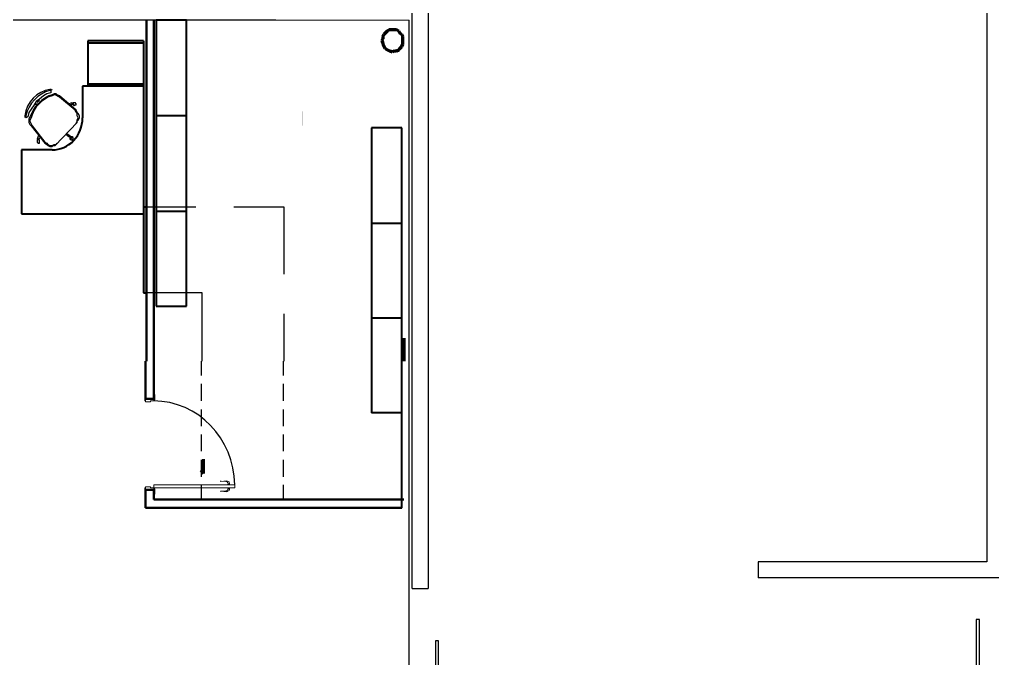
# Model space of a CAD drawing. Header units: millimetres. Extents: x -8 to 5830, y -596 to 3598.
# Drawn here: x 1690.59 to 1699.73, y 2523.61 to 2529.62 of the extents above; entities that cross this region are included whole.
import ezdxf

# ---------------------------------------------------------------- set-up
doc = ezdxf.new("R2010")
doc.units = ezdxf.units.MM
doc.layers.get('0').update_dxf_attribs({"color": 9})

msp = doc.modelspace()

# ---------------------------------------------------------------- linework, layer by layer
for p, q in [((1694.2826, 2524.2719), (1694.2826, 2529.8719)), ((1694.4326, 2529.8719), (1694.4326, 2524.2719)), ((1699.6826, 2529.8719), (1699.6826, 2524.5219)), ((1699.6826, 2524.5219), (1697.5326, 2524.5219)), ((1697.5326, 2524.5219), (1697.5326, 2524.3719)), ((1699.8226, 2524.3719), (1697.5326, 2524.3719)), ((1694.2826, 2524.2719), (1694.4326, 2524.2719))]:
    msp.add_line(p, q)
at = {"lineweight": 25}
for p, q in [((1692.9999, 2529.6111), (1679.0028, 2529.6111)), ((1694.253, 2515.2634), (1694.253, 2529.6111)), ((1690.8481, 2528.9185), (1690.8185, 2528.8978)), ((1690.8876, 2528.9288), (1690.8481, 2528.9185)), ((1690.8974, 2528.9082), (1690.8678, 2528.8978)), ((1690.8876, 2528.9599), (1690.8777, 2528.9599)), ((1690.8876, 2528.9495), (1690.8777, 2528.9495)), ((1690.8974, 2528.9599), (1690.8876, 2528.9495)), ((1690.8876, 2528.9495), (1690.8876, 2528.9288)), ((1690.9172, 2528.9185), (1690.8974, 2528.9082)), ((1690.9172, 2528.9082), (1690.8974, 2528.8978)), ((1690.9369, 2528.9185), (1690.9172, 2528.9185)), ((1690.927, 2528.9082), (1690.9172, 2528.9082)), ((1690.9665, 2528.8875), (1690.927, 2528.9082)), ((1690.9468, 2528.9082), (1690.9369, 2528.9185)), ((1690.9665, 2528.8978), (1690.9468, 2528.9082)), ((1690.7296, 2528.8151), (1690.7, 2528.7738)), ((1690.7494, 2528.8461), (1690.7296, 2528.8151)), ((1690.7987, 2528.8565), (1690.7395, 2528.7945)), ((1690.7592, 2528.8255), (1690.7395, 2528.8151)), ((1690.779, 2528.8668), (1690.7494, 2528.8461)), ((1690.7987, 2528.8461), (1690.7494, 2528.7945)), ((1690.779, 2528.8565), (1690.7592, 2528.8358)), ((1690.8185, 2528.8978), (1690.779, 2528.8668)), ((1690.8579, 2528.8875), (1690.7987, 2528.8461)), ((1690.8283, 2528.8772), (1690.7987, 2528.8565)), ((1690.8678, 2528.8978), (1690.8283, 2528.8772)), ((1690.8974, 2528.8978), (1690.8579, 2528.8875)), ((1691.1245, 2528.7635), (1690.9665, 2528.8978)), ((1691.1146, 2528.7635), (1690.9665, 2528.8875)), ((1691.0554, 2528.8255), (1691.085, 2528.8358)), ((1691.085, 2528.8151), (1691.0652, 2528.8151)), ((1691.085, 2528.8358), (1691.085, 2528.8151)), ((1691.0949, 2528.8255), (1691.085, 2528.8151)), ((1691.0949, 2528.8358), (1691.1146, 2528.8358)), ((1691.0949, 2528.8358), (1691.0949, 2528.8151)), ((1691.0949, 2528.8151), (1691.1245, 2528.8151)), ((1691.0949, 2528.8151), (1691.1047, 2528.8048)), ((1691.1047, 2528.8048), (1691.1146, 2528.8151)), ((1691.1245, 2528.8255), (1691.1146, 2528.8358)), ((1691.1245, 2528.8151), (1691.1245, 2528.8255)), ((1690.6803, 2528.7428), (1690.6704, 2528.7014)), ((1690.7, 2528.7738), (1690.6803, 2528.7428)), ((1690.7197, 2528.7635), (1690.6803, 2528.6808)), ((1690.7099, 2528.7221), (1690.7, 2528.6911)), ((1690.7296, 2528.7635), (1690.7099, 2528.7221)), ((1690.7395, 2528.7945), (1690.7197, 2528.7635)), ((1690.7494, 2528.7945), (1690.7296, 2528.7635)), ((1691.1245, 2528.7428), (1691.1146, 2528.7635)), ((1691.1343, 2528.7428), (1691.1245, 2528.7635)), ((1691.1343, 2528.7324), (1691.1245, 2528.7428)), ((1691.1442, 2528.7324), (1691.1343, 2528.7428)), ((1691.1343, 2528.7118), (1691.1343, 2528.7324)), ((1691.1541, 2528.7118), (1691.1442, 2528.7324)), ((1690.6408, 2528.7118), (1690.6408, 2528.7014)), ((1690.6507, 2528.7014), (1690.6408, 2528.6911)), ((1690.6507, 2528.7118), (1690.6507, 2528.7014)), ((1690.6704, 2528.7014), (1690.6507, 2528.6911)), ((1690.6803, 2528.6808), (1690.6803, 2528.6498)), ((1690.6803, 2528.6498), (1690.6901, 2528.6291)), ((1690.7, 2528.6911), (1690.6901, 2528.6704)), ((1690.6901, 2528.6704), (1690.6901, 2528.6601)), ((1690.6901, 2528.6601), (1690.7099, 2528.6187)), ((1690.6901, 2528.6291), (1690.7, 2528.6187)), ((1690.927, 2528.4327), (1691.1343, 2528.6498)), ((1691.1245, 2528.6394), (1691.1343, 2528.6601)), ((1691.1442, 2528.6911), (1691.1343, 2528.7118)), ((1691.1343, 2528.6704), (1691.1442, 2528.6911)), ((1691.1343, 2528.6498), (1691.1343, 2528.6704)), ((1691.1343, 2528.6601), (1691.1442, 2528.6704)), ((1691.1442, 2528.6704), (1691.1541, 2528.6911)), ((1691.1541, 2528.6911), (1691.1541, 2528.7118)), ((1690.7, 2528.6187), (1690.8283, 2528.4534)), ((1690.7099, 2528.6187), (1690.8283, 2528.4637)), ((1691.0554, 2528.5154), (1691.0258, 2528.5361)), ((1691.0356, 2528.5464), (1691.0652, 2528.5257)), ((1690.7691, 2528.5257), (1690.7592, 2528.4947)), ((1690.7592, 2528.4947), (1690.779, 2528.4947)), ((1690.7691, 2528.4947), (1690.7592, 2528.4844)), ((1690.7592, 2528.4844), (1690.7592, 2528.4637)), ((1690.779, 2528.4844), (1690.7592, 2528.4844)), ((1690.7592, 2528.4637), (1690.7691, 2528.4534)), ((1690.7691, 2528.4534), (1690.779, 2528.4534)), ((1690.779, 2528.4947), (1690.779, 2528.505)), ((1690.779, 2528.4534), (1690.779, 2528.4844)), ((1690.8283, 2528.4637), (1690.8481, 2528.4534)), ((1690.8283, 2528.4534), (1690.8481, 2528.443)), ((1690.8481, 2528.4534), (1690.8579, 2528.443)), ((1690.8481, 2528.443), (1690.8579, 2528.4327)), ((1690.8579, 2528.443), (1690.8777, 2528.4327)), ((1690.8974, 2528.4327), (1690.9172, 2528.443)), ((1690.9172, 2528.443), (1690.9369, 2528.443)), ((1690.9369, 2528.443), (1690.9468, 2528.4534)), ((1691.0652, 2528.5154), (1691.0554, 2528.5154)), ((1691.0652, 2528.5257), (1691.0652, 2528.5154)), ((1691.0751, 2528.5154), (1691.0652, 2528.505)), ((1691.0751, 2528.505), (1691.0652, 2528.4844)), ((1691.0652, 2528.505), (1691.0652, 2528.4947)), ((1691.0652, 2528.4947), (1691.0751, 2528.4844)), ((1691.0949, 2528.5154), (1691.0751, 2528.4947)), ((1691.085, 2528.5154), (1691.0751, 2528.5154)), ((1691.0751, 2528.4844), (1691.085, 2528.4844)), ((1691.0949, 2528.505), (1691.085, 2528.5154)), ((1691.085, 2528.4844), (1691.0949, 2528.4947)), ((1691.0949, 2528.4947), (1691.0949, 2528.505)), ((1690.8579, 2528.4327), (1690.8777, 2528.4224)), ((1690.8777, 2528.4327), (1690.8974, 2528.4327)), ((1690.8777, 2528.4224), (1690.8974, 2528.4224)), ((1690.8974, 2528.4224), (1690.9073, 2528.4327)), ((1690.9073, 2528.4327), (1690.927, 2528.4327)), ((1692.2497, 2527.8538), (1691.7858, 2527.8538)), ((1693.0789, 2527.8538), (1692.6051, 2527.8538)), ((1693.0789, 2527.2233), (1693.0789, 2527.8538)), ((1692.309, 2527.0476), (1691.7858, 2527.0476)), ((1692.309, 2526.4067), (1692.309, 2527.0476)), ((1693.0789, 2526.4067), (1693.0789, 2526.8512)), ((1692.3008, 2526.2719), (1692.3008, 2526.4067)), ((1693.0711, 2526.2719), (1693.0711, 2526.4067)), ((1692.3008, 2526.0332), (1692.3008, 2526.1923)), ((1693.0711, 2526.0332), (1693.0711, 2526.1923)), ((1692.3008, 2525.7967), (1692.3008, 2525.9536)), ((1693.0711, 2525.7967), (1693.0711, 2525.9536)), ((1692.3008, 2525.5602), (1692.3008, 2525.7172)), ((1693.0711, 2525.5602), (1693.0711, 2525.7172)), ((1692.3008, 2525.3216), (1692.3008, 2525.4807)), ((1693.0711, 2525.3216), (1693.0711, 2525.4807)), ((1692.3008, 2525.1072), (1692.3008, 2525.2442)), ((1693.0711, 2525.1072), (1693.0711, 2525.2442)), ((1691.9884, 2525.0276), (1691.8364, 2525.0276)), ((1692.2142, 2525.0276), (1692.0623, 2525.0276)), ((1692.4401, 2525.0276), (1692.2902, 2525.0276)), ((1692.6659, 2525.0276), (1692.516, 2525.0276)), ((1692.8938, 2525.0276), (1692.7419, 2525.0276)), ((1693.1197, 2525.0276), (1692.9677, 2525.0276)), ((1693.3455, 2525.0276), (1693.1956, 2525.0276)), ((1693.5734, 2525.0276), (1693.4215, 2525.0276)), ((1693.7993, 2525.0276), (1693.6473, 2525.0276)), ((1694.0251, 2525.0276), (1693.8753, 2525.0276)), ((1694.1876, 2525.0276), (1694.1011, 2525.0276))]:
    msp.add_line(p, q, dxfattribs=at)
at = {"lineweight": 20}
for p, q in [((1691.8549, 2529.6111), (1691.7069, 2529.6111)), ((1692.9999, 2529.6111), (1694.253, 2529.6111)), ((1691.7773, 2526.084), (1691.7689, 2526.084)), ((1691.7689, 2526.084), (1691.7689, 2526.0332)), ((1691.7773, 2526.0244), (1691.7773, 2526.084)), ((1691.8533, 2526.0929), (1691.8533, 2526.0332)), ((1691.8639, 2526.0929), (1691.8533, 2526.0929)), ((1691.8639, 2526.0443), (1691.8639, 2526.0929)), ((1691.7689, 2526.0332), (1691.7773, 2526.0332)), ((1691.8217, 2526.0244), (1691.7773, 2526.0244)), ((1691.8533, 2526.0332), (1691.8217, 2526.0332)), ((1691.8217, 2526.0332), (1691.8217, 2526.0244)), ((1691.8533, 2526.0443), (1691.8639, 2526.0443)), ((1691.8533, 2525.2464), (1692.6152, 2525.2464)), ((1691.8533, 2525.2464), (1691.8533, 2525.158)), ((1692.6152, 2525.2464), (1692.6152, 2525.2177)), ((1691.7773, 2525.2177), (1691.7689, 2525.2177)), ((1691.7689, 2525.2177), (1691.7689, 2525.1668)), ((1691.7689, 2525.1668), (1691.7773, 2525.1668)), ((1691.8217, 2525.2265), (1691.7773, 2525.2265)), ((1691.7773, 2525.1668), (1691.7773, 2525.2265)), ((1691.8217, 2525.2177), (1691.8217, 2525.2265)), ((1692.6152, 2525.2177), (1691.8217, 2525.2177)), ((1691.8639, 2525.2066), (1691.8533, 2525.2066)), ((1691.8533, 2525.158), (1691.8639, 2525.158)), ((1691.8639, 2525.158), (1691.8639, 2525.2066))]:
    msp.add_line(p, q, dxfattribs=at)
at = {"lineweight": 50}
for p, q in [((1691.7858, 2529.6111), (1691.7858, 2526.4067)), ((1691.8549, 2526.4067), (1691.8549, 2529.6111)), ((1691.7773, 2526.4067), (1691.7773, 2526.0531)), ((1691.8533, 2526.0531), (1691.8533, 2526.4067)), ((1691.7773, 2526.0531), (1691.8533, 2526.0531)), ((1691.7773, 2525.0276), (1691.7773, 2525.1978)), ((1691.7773, 2525.1978), (1691.8533, 2525.1978)), ((1691.8533, 2525.1978), (1691.8533, 2525.1072)), ((1691.8533, 2525.1072), (1694.2024, 2525.1072)), ((1694.1845, 2525.0276), (1691.7773, 2525.0276))]:
    msp.add_line(p, q, dxfattribs=at)
at = {"lineweight": 40}
for p, q in [((1691.8747, 2529.6111), (1691.8747, 2526.9235)), ((1692.1609, 2529.6111), (1691.8747, 2529.6111)), ((1692.1609, 2526.9235), (1692.1609, 2529.6111)), ((1691.7562, 2529.4147), (1691.233, 2529.4147)), ((1691.233, 2529.4147), (1691.233, 2528.9909)), ((1691.7562, 2529.394), (1691.233, 2529.394)), ((1691.7562, 2529.4147), (1691.7562, 2527.0476)), ((1691.7562, 2528.9909), (1691.1837, 2528.9909)), ((1691.1837, 2528.9909), (1691.1837, 2528.6911)), ((1691.233, 2529.0115), (1691.7562, 2529.0115)), ((1692.1609, 2528.7118), (1691.8747, 2528.7118)), ((1694.1845, 2528.5981), (1693.8982, 2528.5981)), ((1693.8982, 2528.5981), (1693.8982, 2525.9209)), ((1694.1845, 2525.0276), (1694.1845, 2528.5981)), ((1690.8974, 2528.3913), (1690.6112, 2528.3913)), ((1690.6112, 2528.3913), (1690.6112, 2527.7918)), ((1691.7858, 2527.8538), (1691.7562, 2527.8538)), ((1691.7858, 2527.0476), (1691.7858, 2527.8538)), ((1692.1609, 2527.8125), (1691.8747, 2527.8125)), ((1690.6112, 2527.7918), (1691.7562, 2527.7918)), ((1694.1845, 2527.6988), (1693.8982, 2527.6988)), ((1691.7562, 2527.0476), (1691.7858, 2527.0476)), ((1691.8747, 2526.9235), (1692.1609, 2526.9235)), ((1694.1845, 2526.8098), (1693.8982, 2526.8098)), ((1694.1845, 2525.9209), (1693.8982, 2525.9209))]:
    msp.add_line(p, q, dxfattribs=at)
at = {"lineweight": 70}
for p, q in [((1694.0167, 2529.4767), (1694.0068, 2529.456)), ((1694.0068, 2529.456), (1694.0068, 2529.4353)), ((1694.0265, 2529.487), (1694.0167, 2529.4767)), ((1694.0463, 2529.5077), (1694.0265, 2529.487)), ((1694.066, 2529.518), (1694.0463, 2529.5077)), ((1694.1351, 2529.518), (1694.066, 2529.518)), ((1694.1549, 2529.5077), (1694.1351, 2529.518)), ((1694.1647, 2529.487), (1694.1549, 2529.5077)), ((1694.1845, 2529.4767), (1694.1647, 2529.487)), ((1694.1943, 2529.456), (1694.1845, 2529.4767)), ((1694.1943, 2529.3837), (1694.1943, 2529.456)), ((1694.0068, 2529.4353), (1693.9969, 2529.4147)), ((1693.9969, 2529.4147), (1694.0068, 2529.394)), ((1694.0068, 2529.394), (1694.0068, 2529.3837)), ((1694.0068, 2529.3837), (1694.0265, 2529.3423)), ((1694.1647, 2529.3423), (1694.1845, 2529.363)), ((1694.1845, 2529.363), (1694.1943, 2529.3837)), ((1694.0265, 2529.3423), (1694.066, 2529.3216)), ((1694.066, 2529.3216), (1694.0759, 2529.3216)), ((1694.0759, 2529.3216), (1694.0956, 2529.3113)), ((1694.0956, 2529.3113), (1694.1154, 2529.3216)), ((1694.1154, 2529.3216), (1694.1351, 2529.3216)), ((1694.1351, 2529.3216), (1694.1549, 2529.332)), ((1694.1549, 2529.332), (1694.1647, 2529.3423)), ((1694.2042, 2526.6238), (1694.2042, 2526.4067))]:
    msp.add_line(p, q, dxfattribs=at)
at = {"lineweight": 60}
for p, q in [((1692.3219, 2525.4873), (1692.3219, 2525.3525)), ((1692.3029, 2525.3724), (1692.2923, 2525.379)), ((1692.3219, 2525.3525), (1692.3029, 2525.3724))]:
    msp.add_line(p, q, dxfattribs=at)
at = {"lineweight": 9}
for p, q in [((1692.4802, 2525.2774), (1692.5414, 2525.284)), ((1692.4802, 2525.2774), (1692.4802, 2525.2818)), ((1692.4886, 2525.2796), (1692.4802, 2525.2774)), ((1692.5308, 2525.2774), (1692.4886, 2525.2796)), ((1692.535, 2525.2751), (1692.5308, 2525.2774)), ((1692.5393, 2525.2751), (1692.535, 2525.2751)), ((1692.5435, 2525.2729), (1692.5393, 2525.2751)), ((1692.5414, 2525.284), (1692.5604, 2525.2729)), ((1692.5477, 2525.2685), (1692.5435, 2525.2729)), ((1692.5498, 2525.2641), (1692.5477, 2525.2685)), ((1692.5498, 2525.2597), (1692.5498, 2525.2641)), ((1692.5519, 2525.2553), (1692.5498, 2525.2597)), ((1692.5498, 2525.2464), (1692.5498, 2525.2508)), ((1692.5498, 2525.2508), (1692.5646, 2525.2508)), ((1692.5646, 2525.2553), (1692.5519, 2525.2553)), ((1692.5519, 2525.2553), (1692.5519, 2525.2508)), ((1692.5604, 2525.2729), (1692.5625, 2525.2663)), ((1692.5625, 2525.2663), (1692.5646, 2525.2619)), ((1692.5646, 2525.2508), (1692.5646, 2525.2619)), ((1692.5667, 2525.2464), (1692.5646, 2525.2508)), ((1692.4802, 2525.1867), (1692.5414, 2525.1801)), ((1692.4886, 2525.1845), (1692.4802, 2525.1867)), ((1692.4802, 2525.1867), (1692.4802, 2525.1823)), ((1692.5308, 2525.1867), (1692.4886, 2525.1845)), ((1692.535, 2525.189), (1692.5308, 2525.1867)), ((1692.5393, 2525.189), (1692.535, 2525.189)), ((1692.5435, 2525.1912), (1692.5393, 2525.189)), ((1692.5414, 2525.1801), (1692.5604, 2525.1912)), ((1692.5477, 2525.1956), (1692.5435, 2525.1912)), ((1692.5498, 2525.2), (1692.5477, 2525.1956)), ((1692.5498, 2525.2133), (1692.5498, 2525.2177)), ((1692.5646, 2525.2133), (1692.5498, 2525.2133)), ((1692.5519, 2525.2088), (1692.5498, 2525.2044)), ((1692.5498, 2525.2044), (1692.5498, 2525.2)), ((1692.5519, 2525.2133), (1692.5519, 2525.2088)), ((1692.5519, 2525.2088), (1692.5646, 2525.2088)), ((1692.5604, 2525.1912), (1692.5625, 2525.1978)), ((1692.5625, 2525.1978), (1692.5646, 2525.2022)), ((1692.5667, 2525.2133), (1692.5646, 2525.2177)), ((1692.5646, 2525.2022), (1692.5646, 2525.2133))]:
    msp.add_line(p, q, dxfattribs=at)
for points in [[(1699.5811, 2522.7806), (1699.6111, 2522.7806), (1699.6111, 2523.9806), (1699.5811, 2523.9806)], [(1694.4998, 2522.7806), (1694.5298, 2522.7806), (1694.5298, 2523.7806), (1694.4998, 2523.7806)]]:
    msp.add_lwpolyline(points, close=True)
at = {"lineweight": 25}
for centre, major_axis, start_param, end_param in [((1690.9159, 2528.6717), (0, 0.2909), 0.138128, 1.432668), ((1690.9567, 2528.6291), (0, 0.3309), 0.252554, 1.318242), ((1691.8518, 2525.2337), (0, 0.7995), -1.55492, -0.001929)]:
    msp.add_ellipse(centre, major_axis=major_axis, ratio=0.954968, start_param=start_param, end_param=end_param, dxfattribs=at)
at = {"lineweight": 40}
msp.add_ellipse((1690.8991, 2528.6894), major_axis=(0, 0.298), ratio=0.954968, start_param=3.135812, end_param=4.718169, dxfattribs=at)
at = {"lineweight": 40, "transparency": 33554559}
msp.add_solid([(1693.2566, 2528.6187), (1693.2566, 2528.7531), (1693.2467, 2528.6187), (1693.2467, 2528.7531)], dxfattribs=at)
at = {"lineweight": 20, "transparency": 33554559}
msp.add_solid([(1691.7858, 2527.0476), (1691.7858, 2527.8538), (1691.7562, 2527.0476), (1691.7562, 2527.8538)], dxfattribs=at)

doc.saveas('drawing.dxf')
